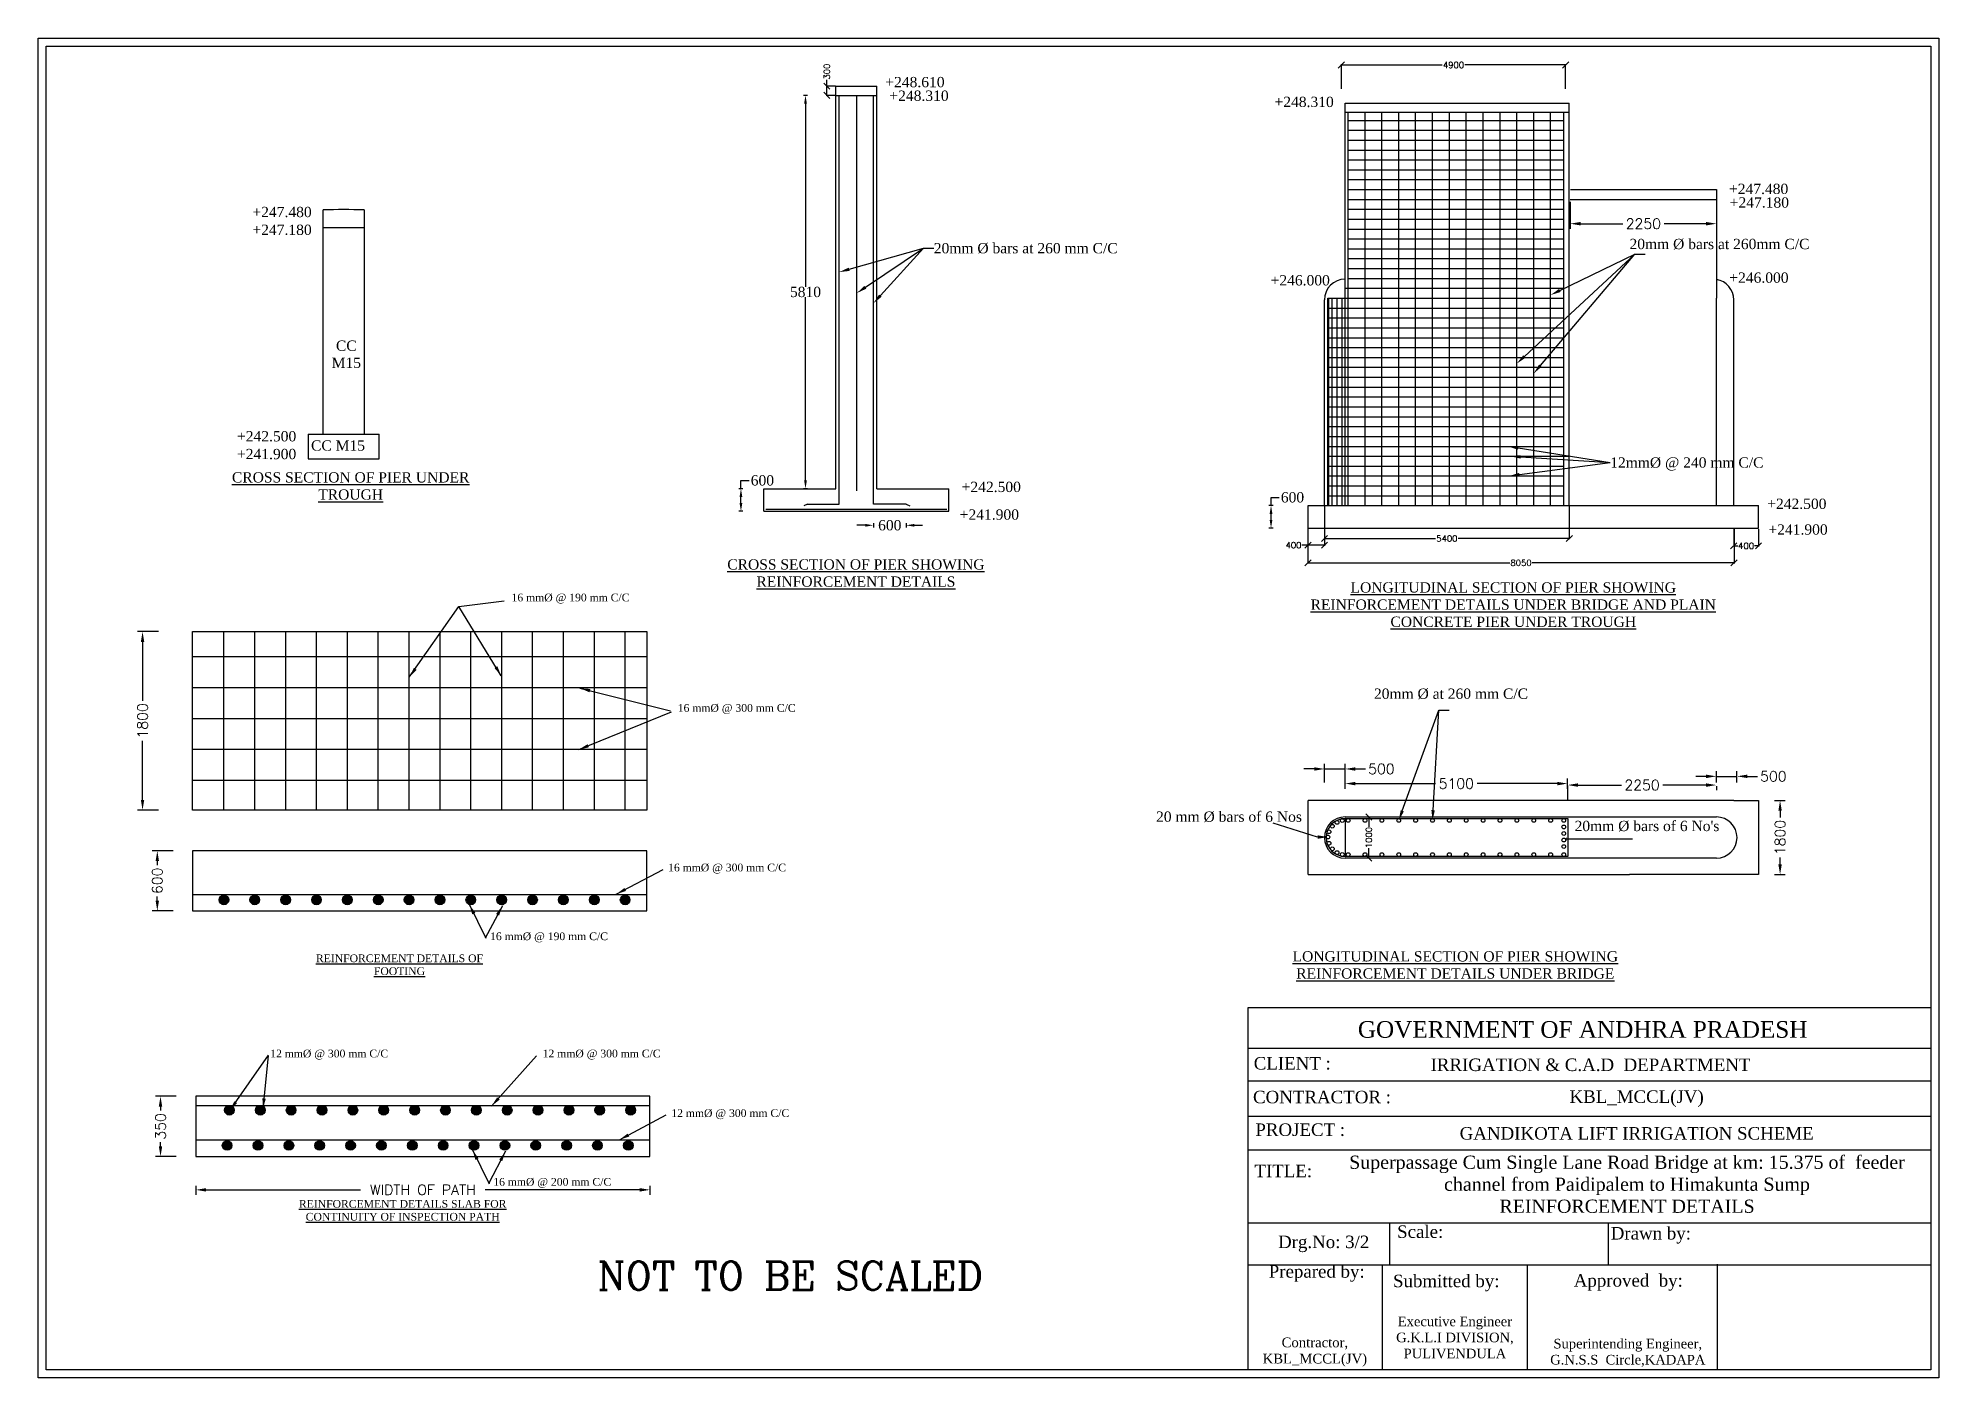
# Model space of a CAD drawing. Header units: inches. Extents: x 53776 to 54237, y 81042 to 81368.
import ezdxf

# ---------------------------------------------------------------- set-up
doc = ezdxf.new("R2010")
doc.units = ezdxf.units.IN
doc.header["$MEASUREMENT"] = 0
doc.styles.add('RC', font='romanc.shx')
doc.styles.add('SKY', font='times.ttf', dxfattribs={"height": 500})
doc.styles.get("Standard").update_dxf_attribs({"font": 'romans.shx'})
doc.dimstyles.new('ISO-25', dxfattribs={"dimtxt": 2.5, "dimasz": 2.5, "dimexe": 1.25, "dimexo": 0.625, "dimtad": 1, "dimtxsty": 'Standard', "dimcen": 2.5, "dimadec": 0, "dimazin": 0, "dimtfac": 1, "dimtmove": 0, "dimatfit": 3, "dimfxl": 1, "dimarcsym": 0})
doc.dimstyles.get("Standard").update_dxf_attribs({"dimtxt": 1.5, "dimasz": 1.5, "dimexe": 0.18, "dimexo": 0.0625, "dimgap": 0.09, "dimtad": 0, "dimdec": 0, "dimlfac": 100, "dimzin": 0, "dimdsep": 46, "dimtxsty": 'Standard', "dimblk": 'OBLIQUE', "dimcen": 0.09, "dimadec": 0, "dimazin": 0, "dimtfac": 1, "dimtdec": 0, "dimtofl": 0, "dimtmove": 0, "dimatfit": 3, "dimfxl": 1, "dimtolj": 1, "dimtzin": 0, "dimarcsym": 0})

# ---------------------------------------------------------------- blocks, each defined once
blk = doc.blocks.new('_Oblique')
at = {"color": 0, "linetype": 'ByBlock', "lineweight": -2}
blk.add_line((-0.5, -0.5), (0.5, 0.5), dxfattribs=at)
blk = doc.blocks.new('*D329')
at = {"color": 0, "lineweight": -2, "transparency": 16777216}
for p, q in [((54092.25, 81355.58), (54092.25, 81361.59)), ((54092.25, 81361.41), (54116.77, 81361.41)), ((54146.75, 81361.41), (54122.23, 81361.41)), ((54146.75, 81355.58), (54146.75, 81361.59))]:
    blk.add_line(p, q, dxfattribs=at)
at = {"color": 0, "lineweight": -2, "transparency": 16777216, "xscale": 1.5, "yscale": 1.5, "zscale": 1.5, "rotation": 180}
blk.add_blockref('_Oblique', (54092.25, 81361.41), dxfattribs=at)
at = {"color": 0, "lineweight": -2, "transparency": 16777216, "xscale": 1.5, "yscale": 1.5, "zscale": 1.5}
blk.add_blockref('_Oblique', (54146.75, 81361.41), dxfattribs=at)
at = {"color": 0, "transparency": 16777216, "insert": (54119.5, 81361.41), "char_height": 1.5, "attachment_point": 5}
blk.add_mtext('\\A1;4900', dxfattribs=at)
blk = doc.blocks.new('*D330')
at = {"color": 0, "lineweight": -2, "transparency": 16777216}
for p, q in [((54088.14, 81254.29), (54088.14, 81246.18)), ((54147.64, 81254.29), (54147.64, 81246.18)), ((54088.14, 81246.36), (54115.16, 81246.36)), ((54147.64, 81246.36), (54120.63, 81246.36))]:
    blk.add_line(p, q, dxfattribs=at)
at = {"color": 0, "lineweight": -2, "transparency": 16777216, "xscale": 1.5, "yscale": 1.5, "zscale": 1.5, "rotation": 180}
blk.add_blockref('_Oblique', (54088.14, 81246.36), dxfattribs=at)
at = {"color": 0, "lineweight": -2, "transparency": 16777216, "xscale": 1.5, "yscale": 1.5, "zscale": 1.5}
blk.add_blockref('_Oblique', (54147.64, 81246.36), dxfattribs=at)
at = {"color": 0, "transparency": 16777216, "insert": (54117.89, 81246.36), "char_height": 1.5, "attachment_point": 5}
blk.add_mtext('\\A1;5400', dxfattribs=at)
blk = doc.blocks.new('*D331')
at = {"color": 0, "lineweight": -2, "transparency": 16777216}
for p, q in [((54084.14, 81248.79), (54084.14, 81240.27)), ((54187.67, 81248.79), (54187.67, 81240.27)), ((54084.14, 81240.45), (54133.17, 81240.45)), ((54187.67, 81240.45), (54138.64, 81240.45))]:
    blk.add_line(p, q, dxfattribs=at)
at = {"color": 0, "lineweight": -2, "transparency": 16777216, "xscale": 1.5, "yscale": 1.5, "zscale": 1.5, "rotation": 180}
blk.add_blockref('_Oblique', (54084.14, 81240.45), dxfattribs=at)
at = {"color": 0, "lineweight": -2, "transparency": 16777216, "xscale": 1.5, "yscale": 1.5, "zscale": 1.5}
blk.add_blockref('_Oblique', (54187.67, 81240.45), dxfattribs=at)
at = {"color": 0, "transparency": 16777216, "insert": (54135.91, 81240.45), "char_height": 1.5, "attachment_point": 5}
blk.add_mtext('\\A1;8050', dxfattribs=at)
blk = doc.blocks.new('*D332')
at = {"color": 0, "lineweight": -2, "transparency": 16777216}
for p, q in [((54084.14, 81254.29), (54084.14, 81244.57)), ((54088.14, 81254.29), (54088.14, 81244.57)), ((54084.14, 81244.75), (54082.64, 81244.75)), ((54088.14, 81244.75), (54084.14, 81244.75))]:
    blk.add_line(p, q, dxfattribs=at)
at = {"color": 0, "lineweight": -2, "transparency": 16777216, "xscale": 1.5, "yscale": 1.5, "zscale": 1.5, "rotation": 180}
blk.add_blockref('_Oblique', (54084.14, 81244.75), dxfattribs=at)
at = {"color": 0, "lineweight": -2, "transparency": 16777216, "xscale": 1.5, "yscale": 1.5, "zscale": 1.5}
blk.add_blockref('_Oblique', (54088.14, 81244.75), dxfattribs=at)
at = {"color": 0, "transparency": 16777216, "insert": (54080.62, 81244.75), "char_height": 1.5, "attachment_point": 5}
blk.add_mtext('\\A1;400', dxfattribs=at)
blk = doc.blocks.new('*D327')
at = {"color": 0, "lineweight": -2, "transparency": 16777216}
for p, q in [((54187.6, 81248.86), (54187.6, 81244.39)), ((54193.62, 81248.65), (54193.62, 81244.39)), ((54187.6, 81244.57), (54188.59, 81244.57)), ((54193.62, 81244.57), (54192.63, 81244.57))]:
    blk.add_line(p, q, dxfattribs=at)
at = {"color": 0, "lineweight": -2, "transparency": 16777216, "xscale": 1.5, "yscale": 1.5, "zscale": 1.5, "rotation": 180}
blk.add_blockref('_Oblique', (54187.6, 81244.57), dxfattribs=at)
at = {"color": 0, "lineweight": -2, "transparency": 16777216, "xscale": 1.5, "yscale": 1.5, "zscale": 1.5}
blk.add_blockref('_Oblique', (54193.62, 81244.57), dxfattribs=at)
at = {"color": 0, "transparency": 16777216, "insert": (54190.61, 81244.57), "char_height": 1.5, "attachment_point": 5}
blk.add_mtext('\\A1;400', dxfattribs=at)
blk = doc.blocks.new('*D333')
at = {"color": 0, "lineweight": -2, "transparency": 16777216}
for p, q in [((53967.21, 81356.28), (53967.21, 81357.78)), ((53969.33, 81356.28), (53967.03, 81356.28)), ((53969.33, 81354.03), (53967.03, 81354.03)), ((53967.21, 81354.03), (53967.21, 81356.28))]:
    blk.add_line(p, q, dxfattribs=at)
at = {"color": 0, "lineweight": -2, "transparency": 16777216, "xscale": 1.5, "yscale": 1.5, "zscale": 1.5}
for p, rotation in [((53967.21, 81356.28), 90), ((53967.21, 81354.03), 270)]:
    blk.add_blockref('_Oblique', p, dxfattribs=dict(at, rotation=rotation))
at = {"color": 0, "transparency": 16777216, "insert": (53967.21, 81359.8), "char_height": 1.5, "attachment_point": 5, "rotation": 90}
blk.add_mtext('\\A1;300', dxfattribs=at)
blk = doc.blocks.new('*D328')
at = {"color": 0, "lineweight": -2, "transparency": 16777216}
for p, q in [((54098.87, 81178.71), (54098.75, 81178.71)), ((54098.93, 81178.71), (54098.93, 81176.34)), ((54098.87, 81168.71), (54098.75, 81168.71)), ((54098.93, 81168.71), (54098.93, 81171.09))]:
    blk.add_line(p, q, dxfattribs=at)
at = {"color": 0, "lineweight": -2, "transparency": 16777216, "xscale": 1.5, "yscale": 1.5, "zscale": 1.5}
for p, rotation in [((54098.93, 81178.71), 90), ((54098.93, 81168.71), 270)]:
    blk.add_blockref('_Oblique', p, dxfattribs=dict(at, rotation=rotation))
at = {"color": 0, "transparency": 16777216, "insert": (54098.93, 81173.71), "char_height": 1.5, "attachment_point": 5, "rotation": 90}
blk.add_mtext('\\A1;1000', dxfattribs=at)
blk = doc.blocks.new('*D334')
at = {"color": 0, "lineweight": -2, "transparency": 16777216}
for p, q in [((54093.14, 81185.58), (54093.14, 81188.07)), ((54095.64, 81186.82), (54115.16, 81186.82)), ((54144.74, 81186.82), (54125.22, 81186.82)), ((54147.24, 81185.58), (54147.24, 81188.07))]:
    blk.add_line(p, q, dxfattribs=at)
at = {"color": 0, "transparency": 16777216}
for points in [[(54095.64, 81187.23), (54095.64, 81186.4), (54093.14, 81186.82)], [(54144.74, 81187.23), (54144.74, 81186.4), (54147.24, 81186.82)]]:
    blk.add_solid(points, dxfattribs=at)
at = {"color": 0, "transparency": 16777216, "insert": (54120.19, 81186.82), "char_height": 2.5, "attachment_point": 5}
blk.add_mtext('5100', dxfattribs=at)
blk = doc.blocks.new('*D335')
at = {"color": 0, "lineweight": -2, "transparency": 16777216}
for p, q in [((54088.15, 81187.1), (54088.15, 81191.62)), ((54093.14, 81187.44), (54093.14, 81191.62)), ((54085.65, 81190.37), (54083.15, 81190.37)), ((54088.15, 81190.37), (54093.14, 81190.37)), ((54095.64, 81190.37), (54098.14, 81190.37))]:
    blk.add_line(p, q, dxfattribs=at)
at = {"color": 0, "transparency": 16777216}
for points in [[(54085.65, 81190.78), (54085.65, 81189.95), (54088.15, 81190.37)], [(54095.64, 81190.78), (54095.64, 81189.95), (54093.14, 81190.37)]]:
    blk.add_solid(points, dxfattribs=at)
at = {"color": 0, "transparency": 16777216, "insert": (54101.98, 81190.37), "char_height": 2.5, "attachment_point": 5}
blk.add_mtext('500', dxfattribs=at)
blk = doc.blocks.new('*D336')
at = {"color": 0, "lineweight": -2, "transparency": 16777216}
for p, q in [((54147.24, 81186.19), (54147.24, 81185.21)), ((54149.74, 81186.46), (54160.29, 81186.46)), ((54180.89, 81186.46), (54170.35, 81186.46)), ((54183.39, 81186.19), (54183.39, 81185.21))]:
    blk.add_line(p, q, dxfattribs=at)
at = {"color": 0, "transparency": 16777216}
for points in [[(54149.74, 81186.88), (54149.74, 81186.04), (54147.24, 81186.46)], [(54180.89, 81186.88), (54180.89, 81186.04), (54183.39, 81186.46)]]:
    blk.add_solid(points, dxfattribs=at)
at = {"color": 0, "transparency": 16777216, "insert": (54165.32, 81186.46), "char_height": 2.5, "attachment_point": 5}
blk.add_mtext('2250', dxfattribs=at)
blk = doc.blocks.new('*D337')
at = {"color": 0, "lineweight": -2, "transparency": 16777216}
for p, q in [((54180.89, 81188.58), (54178.39, 81188.58)), ((54183.39, 81187.09), (54183.39, 81189.83)), ((54183.39, 81188.58), (54188.39, 81188.58)), ((54188.39, 81187.09), (54188.39, 81189.83)), ((54190.89, 81188.58), (54193.39, 81188.58))]:
    blk.add_line(p, q, dxfattribs=at)
at = {"color": 0, "transparency": 16777216}
for points in [[(54180.89, 81188.99), (54180.89, 81188.16), (54183.39, 81188.58)], [(54190.89, 81188.99), (54190.89, 81188.16), (54188.39, 81188.58)]]:
    blk.add_solid(points, dxfattribs=at)
at = {"color": 0, "transparency": 16777216, "insert": (54197.23, 81188.58), "char_height": 2.5, "attachment_point": 5}
blk.add_mtext('500', dxfattribs=at)
blk = doc.blocks.new('*D338')
at = {"color": 0, "lineweight": -2, "transparency": 16777216}
for p, q in [((54197.54, 81182.71), (54200.11, 81182.71)), ((54198.86, 81180.21), (54198.86, 81178.56)), ((54198.86, 81167.21), (54198.86, 81168.86)), ((54197.54, 81164.71), (54200.11, 81164.71))]:
    blk.add_line(p, q, dxfattribs=at)
at = {"color": 0, "transparency": 16777216}
for points in [[(54198.44, 81180.21), (54199.28, 81180.21), (54198.86, 81182.71)], [(54198.44, 81167.21), (54199.28, 81167.21), (54198.86, 81164.71)]]:
    blk.add_solid(points, dxfattribs=at)
at = {"color": 0, "transparency": 16777216, "insert": (54198.86, 81173.71), "char_height": 2.5, "attachment_point": 5, "rotation": 90}
blk.add_mtext('1800', dxfattribs=at)
blk = doc.blocks.new('*D339')
at = {"color": 0, "lineweight": -2, "transparency": 16777216}
for p, q in [((54147.88, 81328.13), (54147.88, 81321.6)), ((54183.39, 81328.13), (54183.39, 81321.6)), ((54150.38, 81322.85), (54160.61, 81322.85)), ((54180.89, 81322.85), (54170.67, 81322.85))]:
    blk.add_line(p, q, dxfattribs=at)
at = {"color": 0, "transparency": 16777216}
for points in [[(54150.38, 81323.27), (54150.38, 81322.43), (54147.88, 81322.85)], [(54180.89, 81323.27), (54180.89, 81322.43), (54183.39, 81322.85)]]:
    blk.add_solid(points, dxfattribs=at)
at = {"color": 0, "transparency": 16777216, "insert": (54165.64, 81322.85), "char_height": 2.5, "attachment_point": 5}
blk.add_mtext('2250', dxfattribs=at)
blk = doc.blocks.new('*D340')
at = {"color": 0, "lineweight": -2, "transparency": 16777216}
for p, q in [((53804.83, 81223.75), (53799.68, 81223.75)), ((53800.93, 81221.25), (53800.93, 81206.91)), ((53800.93, 81182.87), (53800.93, 81197.21)), ((53804.83, 81180.37), (53799.68, 81180.37))]:
    blk.add_line(p, q, dxfattribs=at)
at = {"color": 0, "transparency": 16777216}
for points in [[(53800.52, 81221.25), (53801.35, 81221.25), (53800.93, 81223.75)], [(53800.52, 81182.87), (53801.35, 81182.87), (53800.93, 81180.37)]]:
    blk.add_solid(points, dxfattribs=at)
at = {"color": 0, "transparency": 16777216, "insert": (53800.93, 81202.06), "char_height": 2.5, "attachment_point": 5, "rotation": 90}
blk.add_mtext('1800', dxfattribs=at)
blk = doc.blocks.new('*D341')
at = {"color": 0, "lineweight": -2, "transparency": 16777216}
for p, q in [((53808.36, 81170.51), (53803.27, 81170.51)), ((53804.52, 81168.01), (53804.52, 81166.97)), ((53804.52, 81158.37), (53804.52, 81159.41)), ((53808.36, 81155.87), (53803.27, 81155.87))]:
    blk.add_line(p, q, dxfattribs=at)
at = {"color": 0, "transparency": 16777216}
for points in [[(53804.1, 81168.01), (53804.93, 81168.01), (53804.52, 81170.51)], [(53804.1, 81158.37), (53804.93, 81158.37), (53804.52, 81155.87)]]:
    blk.add_solid(points, dxfattribs=at)
at = {"color": 0, "transparency": 16777216, "insert": (53804.52, 81163.19), "char_height": 2.5, "attachment_point": 5, "rotation": 90}
blk.add_mtext('600', dxfattribs=at)
blk = doc.blocks.new('*D342')
at = {"color": 0, "lineweight": -2, "transparency": 16777216}
for p, q in [((53809.14, 81110.84), (53804.05, 81110.84)), ((53805.3, 81108.34), (53805.3, 81107.36)), ((53805.3, 81098.71), (53805.3, 81099.68)), ((53809.14, 81096.21), (53804.05, 81096.21))]:
    blk.add_line(p, q, dxfattribs=at)
at = {"color": 0, "transparency": 16777216}
for points in [[(53804.88, 81108.34), (53805.71, 81108.34), (53805.3, 81110.84)], [(53804.88, 81098.71), (53805.71, 81098.71), (53805.3, 81096.21)]]:
    blk.add_solid(points, dxfattribs=at)
at = {"color": 0, "transparency": 16777216, "insert": (53805.3, 81103.52), "char_height": 2.5, "attachment_point": 5, "rotation": 90}
blk.add_mtext('350', dxfattribs=at)
blk = doc.blocks.new('*D358')
at = {"color": 0, "lineweight": -2, "transparency": 16777216}
for p, q in [((53813.88, 81089.06), (53813.88, 81086.86)), ((53816.38, 81088.11), (53853.91, 81088.11)), ((53921.74, 81088.11), (53884.21, 81088.11)), ((53924.24, 81089.06), (53924.24, 81086.86))]:
    blk.add_line(p, q, dxfattribs=at)
at = {"color": 0, "transparency": 16777216}
for points in [[(53816.38, 81088.53), (53816.38, 81087.69), (53813.88, 81088.11)], [(53921.74, 81088.53), (53921.74, 81087.69), (53924.24, 81088.11)]]:
    blk.add_solid(points, dxfattribs=at)
at = {"color": 0, "transparency": 16777216, "insert": (53869.06, 81088.11), "char_height": 2.5, "attachment_point": 5}
blk.add_mtext('WIDTH OF PATH', dxfattribs=at)

msp = doc.modelspace()

# ---------------------------------------------------------------- hatches: boundary and pattern name
h = msp.add_hatch(color=256)
edge = h.paths.add_edge_path()
edge.add_arc((53820.703, 81158.555), 1.174, 0, 360)
h = msp.add_hatch(color=256)
edge = h.paths.add_edge_path()
edge.add_arc((53828.203, 81158.555), 1.174, 0, 360)
h = msp.add_hatch(color=256)
edge = h.paths.add_edge_path()
edge.add_arc((53835.703, 81158.555), 1.174, 0, 360)
h = msp.add_hatch(color=256)
edge = h.paths.add_edge_path()
edge.add_arc((53843.203, 81158.555), 1.174, 0, 360)
h = msp.add_hatch(color=256)
edge = h.paths.add_edge_path()
edge.add_arc((53850.703, 81158.555), 1.174, 0, 360)
h = msp.add_hatch(color=256)
edge = h.paths.add_edge_path()
edge.add_arc((53858.203, 81158.555), 1.174, 0, 360)
h = msp.add_hatch(color=256)
edge = h.paths.add_edge_path()
edge.add_arc((53865.703, 81158.555), 1.174, 0, 360)
h = msp.add_hatch(color=256)
edge = h.paths.add_edge_path()
edge.add_arc((53873.203, 81158.555), 1.174, 0, 360)
h = msp.add_hatch(color=256)
edge = h.paths.add_edge_path()
edge.add_arc((53880.703, 81158.555), 1.174, 0, 360)
h = msp.add_hatch(color=256)
edge = h.paths.add_edge_path()
edge.add_arc((53888.203, 81158.555), 1.174, 0, 360)
h = msp.add_hatch(color=256)
edge = h.paths.add_edge_path()
edge.add_arc((53895.703, 81158.555), 1.174, 0, 360)
h = msp.add_hatch(color=256)
edge = h.paths.add_edge_path()
edge.add_arc((53903.203, 81158.555), 1.174, 0, 360)
h = msp.add_hatch(color=256)
edge = h.paths.add_edge_path()
edge.add_arc((53910.703, 81158.555), 1.174, 0, 360)
h = msp.add_hatch(color=256)
edge = h.paths.add_edge_path()
edge.add_arc((53918.203, 81158.555), 1.174, 0, 360)
h = msp.add_hatch(color=256)
edge = h.paths.add_edge_path()
edge.add_arc((53822.042, 81107.452), 1.174, 0, 360)
h = msp.add_hatch(color=256)
edge = h.paths.add_edge_path()
edge.add_arc((53829.542, 81107.452), 1.174, 0, 360)
h = msp.add_hatch(color=256)
edge = h.paths.add_edge_path()
edge.add_arc((53837.042, 81107.452), 1.174, 0, 360)
h = msp.add_hatch(color=256)
edge = h.paths.add_edge_path()
edge.add_arc((53844.542, 81107.452), 1.174, 0, 360)
h = msp.add_hatch(color=256)
edge = h.paths.add_edge_path()
edge.add_arc((53852.042, 81107.452), 1.174, 0, 360)
h = msp.add_hatch(color=256)
edge = h.paths.add_edge_path()
edge.add_arc((53859.542, 81107.452), 1.174, 0, 360)
h = msp.add_hatch(color=256)
edge = h.paths.add_edge_path()
edge.add_arc((53867.042, 81107.452), 1.174, 0, 360)
h = msp.add_hatch(color=256)
edge = h.paths.add_edge_path()
edge.add_arc((53874.542, 81107.452), 1.174, 0, 360)
h = msp.add_hatch(color=256)
edge = h.paths.add_edge_path()
edge.add_arc((53882.042, 81107.452), 1.174, 0, 360)
h = msp.add_hatch(color=256)
edge = h.paths.add_edge_path()
edge.add_arc((53889.542, 81107.452), 1.174, 0, 360)
h = msp.add_hatch(color=256)
edge = h.paths.add_edge_path()
edge.add_arc((53897.042, 81107.452), 1.174, 0, 360)
h = msp.add_hatch(color=256)
edge = h.paths.add_edge_path()
edge.add_arc((53904.542, 81107.452), 1.174, 0, 360)
h = msp.add_hatch(color=256)
edge = h.paths.add_edge_path()
edge.add_arc((53912.042, 81107.452), 1.174, 0, 360)
h = msp.add_hatch(color=256)
edge = h.paths.add_edge_path()
edge.add_arc((53919.542, 81107.452), 1.174, 0, 360)
h = msp.add_hatch(color=256)
edge = h.paths.add_edge_path()
edge.add_arc((53821.483, 81098.888), 1.174, 0, 360)
h = msp.add_hatch(color=256)
edge = h.paths.add_edge_path()
edge.add_arc((53828.983, 81098.888), 1.174, 0, 360)
h = msp.add_hatch(color=256)
edge = h.paths.add_edge_path()
edge.add_arc((53836.483, 81098.888), 1.174, 0, 360)
h = msp.add_hatch(color=256)
edge = h.paths.add_edge_path()
edge.add_arc((53843.983, 81098.888), 1.174, 0, 360)
h = msp.add_hatch(color=256)
edge = h.paths.add_edge_path()
edge.add_arc((53851.483, 81098.888), 1.174, 0, 360)
h = msp.add_hatch(color=256)
edge = h.paths.add_edge_path()
edge.add_arc((53858.983, 81098.888), 1.174, 0, 360)
h = msp.add_hatch(color=256)
edge = h.paths.add_edge_path()
edge.add_arc((53866.483, 81098.888), 1.174, 0, 360)
h = msp.add_hatch(color=256)
edge = h.paths.add_edge_path()
edge.add_arc((53873.983, 81098.888), 1.174, 0, 360)
h = msp.add_hatch(color=256)
edge = h.paths.add_edge_path()
edge.add_arc((53881.483, 81098.888), 1.174, 0, 360)
h = msp.add_hatch(color=256)
edge = h.paths.add_edge_path()
edge.add_arc((53888.983, 81098.888), 1.174, 0, 360)
h = msp.add_hatch(color=256)
edge = h.paths.add_edge_path()
edge.add_arc((53896.483, 81098.888), 1.174, 0, 360)
h = msp.add_hatch(color=256)
edge = h.paths.add_edge_path()
edge.add_arc((53903.983, 81098.888), 1.174, 0, 360)
h = msp.add_hatch(color=256)
edge = h.paths.add_edge_path()
edge.add_arc((53911.483, 81098.888), 1.174, 0, 360)
h = msp.add_hatch(color=256)
edge = h.paths.add_edge_path()
edge.add_arc((53918.983, 81098.888), 1.174, 0, 360)

# ---------------------------------------------------------------- linework, layer by layer
for p, q in [((53962.528, 81354.031), (53961.528, 81354.031)), ((53969.389, 81258.471), (53969.389, 81356.281)), ((53969.389, 81356.281), (53979.389, 81356.281)), ((53969.389, 81354.031), (53979.389, 81354.031)), ((53970.235, 81254.727), (53970.235, 81354.031)), ((53974.506, 81257.971), (53974.506, 81354.031)), ((53978.543, 81254.727), (53978.543, 81354.031)), ((53979.389, 81258.471), (53979.389, 81356.281)), ((53962.028, 81352.031), (53962.028, 81307.502)), ((54093.143, 81352.166), (54147.643, 81352.166)), ((54093.143, 81254.356), (54093.143, 81352.166)), ((54093.143, 81349.916), (54147.643, 81349.916)), ((54093.9, 81254.356), (54093.9, 81349.916)), ((54098, 81254.356), (54098, 81349.916)), ((54102.1, 81254.356), (54102.1, 81349.916)), ((54106.2, 81254.356), (54106.2, 81349.916)), ((54110.3, 81254.356), (54110.3, 81349.916)), ((54114.4, 81254.356), (54114.4, 81349.916)), ((54118.5, 81254.356), (54118.5, 81349.916)), ((54122.6, 81254.356), (54122.6, 81349.916)), ((54126.7, 81254.356), (54126.7, 81349.916)), ((54130.8, 81254.356), (54130.8, 81349.916)), ((54134.9, 81254.356), (54134.9, 81349.916)), ((54139, 81254.356), (54139, 81349.916)), ((54143.1, 81254.356), (54143.1, 81349.916)), ((54146.291, 81254.356), (54146.291, 81349.916)), ((54147.643, 81254.356), (54147.643, 81352.166)), ((54093.9, 81347.956), (54146.291, 81347.956)), ((54093.9, 81345.556), (54146.291, 81345.556)), ((54093.9, 81343.156), (54146.291, 81343.156)), ((54093.9, 81340.756), (54146.291, 81340.756)), ((54093.9, 81338.356), (54146.291, 81338.356)), ((54093.9, 81335.956), (54146.291, 81335.956)), ((54093.9, 81333.556), (54146.291, 81333.556)), ((54093.9, 81331.156), (54146.291, 81331.156)), ((54147.918, 81331.156), (54183.393, 81331.156)), ((54183.393, 81331.156), (54183.393, 81328.756)), ((53844.794, 81271.746), (53844.794, 81326.246)), ((53854.794, 81326.246), (53854.794, 81271.746)), ((54093.9, 81328.756), (54146.291, 81328.756)), ((54093.9, 81326.356), (54146.291, 81326.356)), ((54147.878, 81328.756), (54183.393, 81328.756)), ((54183.393, 81328.756), (54183.393, 81304.756)), ((53844.794, 81321.906), (53854.794, 81321.906)), ((54093.9, 81323.956), (54146.291, 81323.956)), ((54093.9, 81321.556), (54146.291, 81321.556)), ((53972.64, 81311.777), (53990.706, 81316.898)), ((53976.581, 81307.397), (53990.706, 81316.898)), ((53980.226, 81305.375), (53990.706, 81316.898)), ((53990.706, 81316.898), (53993.206, 81316.898)), ((53990.706, 81316.898), (53993.206, 81316.898)), ((53990.706, 81316.898), (53993.206, 81316.898)), ((54093.9, 81319.156), (54146.291, 81319.156)), ((54093.9, 81316.756), (54146.291, 81316.756)), ((54093.9, 81314.356), (54146.291, 81314.356)), ((54093.9, 81311.956), (54146.291, 81311.956)), ((54136.732, 81290.593), (54163.544, 81315.428)), ((54140.617, 81288.382), (54163.544, 81315.428)), ((54145.34, 81306.631), (54163.544, 81315.428)), ((54163.544, 81315.428), (54166.044, 81315.428)), ((54093.143, 81307.156), (54146.291, 81307.156)), ((54093.9, 81309.556), (54146.291, 81309.556)), ((53962.028, 81260.471), (53962.028, 81305.001)), ((54088.143, 81254.356), (54088.143, 81304.356)), ((54088.981, 81304.756), (54146.291, 81304.756)), ((54088.981, 81299.956), (54088.981, 81304.756)), ((54088.981, 81302.356), (54146.291, 81302.356)), ((54089.241, 81254.356), (54089.241, 81304.756)), ((54090.054, 81254.356), (54090.054, 81304.756)), ((54091.197, 81254.356), (54091.197, 81304.756)), ((54092.473, 81254.356), (54092.473, 81304.756)), ((54183.393, 81254.356), (54183.393, 81304.756)), ((54187.6, 81254.356), (54187.6, 81304.356)), ((54088.981, 81299.956), (54146.291, 81299.956)), ((54088.981, 81254.356), (54088.981, 81299.956)), ((54088.981, 81297.556), (54146.291, 81297.556)), ((54088.981, 81295.156), (54146.291, 81295.156)), ((54088.981, 81292.756), (54146.291, 81292.756)), ((54088.981, 81290.356), (54146.291, 81290.356)), ((54088.981, 81287.956), (54146.291, 81287.956)), ((54088.981, 81285.556), (54146.291, 81285.556)), ((54088.981, 81283.156), (54146.291, 81283.156)), ((54088.981, 81280.756), (54146.291, 81280.756)), ((54088.981, 81278.356), (54146.291, 81278.356)), ((54088.981, 81275.956), (54146.291, 81275.956)), ((53841.194, 81271.746), (53858.394, 81271.746)), ((53841.194, 81271.746), (53841.194, 81265.746)), ((53858.394, 81265.746), (53858.394, 81271.746)), ((54088.981, 81273.556), (54146.291, 81273.556)), ((54088.981, 81271.156), (54146.291, 81271.156)), ((53841.194, 81265.746), (53858.394, 81265.746)), ((54088.981, 81268.756), (54146.291, 81268.756)), ((54088.981, 81266.356), (54147.643, 81266.356)), ((54135.189, 81268.366), (54157.575, 81264.826)), ((54135.811, 81266.199), (54157.575, 81264.826)), ((53946.343, 81258.471), (53946.343, 81260.471)), ((53946.343, 81260.471), (53948.343, 81260.471)), ((54088.981, 81263.956), (54146.291, 81263.956)), ((54088.981, 81261.556), (54146.291, 81261.556)), ((54135.502, 81261.886), (54157.575, 81264.826)), ((53946.843, 81258.471), (53945.843, 81258.471)), ((53946.343, 81254.971), (53946.343, 81256.471)), ((53951.889, 81258.471), (53969.389, 81258.471)), ((53951.889, 81252.971), (53951.889, 81258.471)), ((53962.528, 81258.471), (53961.528, 81258.471)), ((53979.389, 81258.471), (53996.889, 81258.471)), ((53996.889, 81252.971), (53996.889, 81258.471)), ((54075.16, 81254.356), (54075.16, 81256.356)), ((54075.16, 81256.356), (54077.16, 81256.356)), ((54088.981, 81259.156), (54146.291, 81259.156)), ((54088.981, 81256.756), (54146.291, 81256.756)), ((53946.843, 81252.971), (53945.843, 81252.971)), ((53951.889, 81252.971), (53996.889, 81252.971)), ((53952.389, 81253.471), (53996.389, 81253.471)), ((53962.527, 81254.727), (53961.596, 81254.287)), ((53962.527, 81254.727), (53970.235, 81254.727)), ((53986.485, 81254.727), (53978.543, 81254.727)), ((53986.485, 81254.727), (53987.417, 81254.287)), ((54075.66, 81254.356), (54074.66, 81254.356)), ((54075.16, 81250.856), (54075.16, 81252.356)), ((54084.143, 81248.856), (54084.143, 81254.356)), ((54084.143, 81254.356), (54193.619, 81254.356)), ((54193.619, 81248.856), (54193.619, 81254.356)), ((53976.543, 81249.576), (53974.543, 81249.576)), ((53978.543, 81250.076), (53978.543, 81249.076)), ((53986.485, 81250.076), (53986.485, 81249.076)), ((53988.485, 81249.576), (53990.485, 81249.576)), ((54075.66, 81248.856), (54074.66, 81248.856)), ((54084.143, 81248.856), (54193.619, 81248.856)), ((53813.1, 81223.751), (53923.463, 81223.751)), ((53813.1, 81180.365), (53813.1, 81223.751)), ((53820.638, 81223.61), (53820.638, 81180.376)), ((53828.138, 81223.61), (53828.138, 81180.376)), ((53835.638, 81223.61), (53835.638, 81180.376)), ((53843.138, 81223.61), (53843.138, 81180.376)), ((53850.638, 81223.61), (53850.638, 81180.376)), ((53858.138, 81223.61), (53858.138, 81180.376)), ((53865.638, 81223.61), (53865.638, 81180.376)), ((53873.138, 81223.61), (53873.138, 81180.376)), ((53880.638, 81223.61), (53880.638, 81180.376)), ((53888.138, 81223.61), (53888.138, 81180.376)), ((53895.638, 81223.61), (53895.638, 81180.376)), ((53903.138, 81223.61), (53903.138, 81180.376)), ((53910.638, 81223.61), (53910.638, 81180.376)), ((53918.138, 81223.61), (53918.138, 81180.376)), ((53923.463, 81223.751), (53923.463, 81180.365)), ((53813.208, 81217.672), (53923.366, 81217.672)), ((53813.208, 81210.172), (53923.366, 81210.172)), ((53813.208, 81202.672), (53923.366, 81202.672)), ((54107.057, 81180.215), (54115.975, 81204.667)), ((54114.547, 81180.362), (54115.975, 81204.667)), ((54115.975, 81204.667), (54118.475, 81204.667)), ((54115.975, 81204.667), (54118.475, 81204.667)), ((53813.208, 81195.172), (53923.366, 81195.172)), ((53813.208, 81187.672), (53923.366, 81187.672)), ((54084.143, 81164.712), (54084.143, 81182.712)), ((54187.6, 81182.712), (54084.143, 81182.712)), ((54147.243, 81182.712), (54147.243, 81185.211)), ((54187.6, 81182.712), (54193.619, 81182.712)), ((54193.619, 81182.712), (54193.619, 81164.712)), ((53923.463, 81180.365), (53813.1, 81180.365)), ((54093.143, 81178.712), (54183.393, 81178.712)), ((54093.143, 81178.312), (54147.243, 81178.312)), ((54093.143, 81178.312), (54093.143, 81169.112)), ((54147.243, 81178.312), (54147.243, 81169.112)), ((54086.481, 81173.829), (54075.7, 81177.201)), ((54146.964, 81173.378), (54162.98, 81173.378)), ((53813.1, 81170.511), (53813.1, 81155.873)), ((53923.463, 81170.511), (53813.1, 81170.511)), ((53923.463, 81155.873), (53923.463, 81170.511)), ((54147.243, 81169.112), (54093.143, 81169.112)), ((54183.393, 81168.712), (54093.143, 81168.712)), ((54084.143, 81164.712), (54162.242, 81164.712)), ((54147.243, 81164.712), (54148.742, 81164.712)), ((54187.6, 81164.712), (54162.242, 81164.712)), ((54193.619, 81164.712), (54187.6, 81164.712)), ((53813.1, 81159.895), (53923.478, 81159.895)), ((53813.1, 81155.873), (53923.463, 81155.873)), ((53813.88, 81110.843), (53813.88, 81096.205)), ((53924.243, 81110.843), (53813.88, 81110.843)), ((53813.917, 81108.575), (53924.295, 81108.575)), ((53924.243, 81096.205), (53924.243, 81110.843)), ((53813.88, 81100.227), (53924.258, 81100.227)), ((53813.88, 81096.205), (53924.243, 81096.205))]:
    msp.add_line(p, q)
at = {"color": 0}
for p, q in [((54069.584, 81132.402), (54235.474, 81132.402)), ((54069.584, 81122.56), (54235.474, 81122.56)), ((54069.584, 81114.618), (54235.474, 81114.618)), ((54069.584, 81105.988), (54235.474, 81105.988)), ((54069.584, 81097.804), (54235.474, 81097.804)), ((54235.474, 81080.015), (54069.559, 81080.015)), ((54103.975, 81080.025), (54103.975, 81069.886)), ((54157.067, 81080.025), (54157.067, 81069.886)), ((54069.584, 81069.886), (54235.474, 81069.886)), ((54069.584, 81069.886), (54235.474, 81069.886)), ((54102.125, 81069.886), (54102.125, 81044.403)), ((54137.417, 81069.886), (54137.417, 81044.403)), ((54183.575, 81070.029), (54183.575, 81044.546))]:
    msp.add_line(p, q, dxfattribs=at)
for points in [[(53775.531, 81367.963), (54237.474, 81367.963), (54237.474, 81042.403), (53775.531, 81042.403)], [(53777.531, 81365.963), (54235.474, 81365.963), (54235.474, 81044.403), (53777.531, 81044.403)]]:
    msp.add_lwpolyline(points, close=True)
msp.add_lwpolyline([(54069.584, 81132.402), (54235.474, 81132.402), (54235.474, 81044.403), (54069.584, 81044.403)], close=True, dxfattribs=at)
for centre, radius in [((54091.197, 81177.378), 0.454), ((54092.473, 81177.829), 0.454), ((54093.9, 81177.867), 0.454), ((54098, 81177.867), 0.454), ((54102.1, 81177.867), 0.454), ((54106.2, 81177.867), 0.454), ((54110.3, 81177.867), 0.454), ((54114.4, 81177.867), 0.454), ((54118.5, 81177.867), 0.454), ((54122.6, 81177.867), 0.454), ((54126.7, 81177.867), 0.454), ((54130.8, 81177.867), 0.454), ((54134.9, 81177.867), 0.454), ((54139, 81177.867), 0.454), ((54143.1, 81177.867), 0.454), ((54146.291, 81177.867), 0.454), ((54088.981, 81173.829), 0.454), ((54089.241, 81175.118), 0.454), ((54089.241, 81172.307), 0.454), ((54090.054, 81176.457), 0.454), ((54146.291, 81176.278), 0.454), ((54146.291, 81174.69), 0.454), ((54146.291, 81173.102), 0.454), ((54090.054, 81170.968), 0.454), ((54091.197, 81170.047), 0.454), ((54092.473, 81169.596), 0.454), ((54093.9, 81169.558), 0.454), ((54098, 81169.558), 0.454), ((54102.1, 81169.558), 0.454), ((54106.2, 81169.558), 0.454), ((54110.3, 81169.558), 0.454), ((54114.4, 81169.558), 0.454), ((54118.5, 81169.558), 0.454), ((54122.6, 81169.558), 0.454), ((54126.7, 81169.558), 0.454), ((54130.8, 81169.558), 0.454), ((54134.9, 81169.558), 0.454), ((54139, 81169.558), 0.454), ((54143.1, 81169.558), 0.454), ((54146.291, 81171.513), 0.454), ((54146.291, 81169.558), 0.454), ((53820.703, 81158.555), 1.174), ((53828.203, 81158.555), 1.174), ((53835.703, 81158.555), 1.174), ((53843.203, 81158.555), 1.174), ((53850.703, 81158.555), 1.174), ((53858.203, 81158.555), 1.174), ((53865.703, 81158.555), 1.174), ((53873.203, 81158.555), 1.174), ((53880.703, 81158.555), 1.174), ((53888.203, 81158.555), 1.174), ((53895.703, 81158.555), 1.174), ((53903.203, 81158.555), 1.174), ((53910.703, 81158.555), 1.174), ((53918.203, 81158.555), 1.174), ((53822.042, 81107.452), 1.174), ((53829.542, 81107.452), 1.174), ((53837.042, 81107.452), 1.174), ((53844.542, 81107.452), 1.174), ((53852.042, 81107.452), 1.174), ((53859.542, 81107.452), 1.174), ((53867.042, 81107.452), 1.174), ((53874.542, 81107.452), 1.174), ((53882.042, 81107.452), 1.174), ((53889.542, 81107.452), 1.174), ((53897.042, 81107.452), 1.174), ((53904.542, 81107.452), 1.174), ((53912.042, 81107.452), 1.174), ((53919.542, 81107.452), 1.174), ((53821.483, 81098.888), 1.174), ((53828.983, 81098.888), 1.174), ((53836.483, 81098.888), 1.174), ((53843.983, 81098.888), 1.174), ((53851.483, 81098.888), 1.174), ((53858.983, 81098.888), 1.174), ((53866.483, 81098.888), 1.174), ((53873.983, 81098.888), 1.174), ((53881.483, 81098.888), 1.174), ((53888.983, 81098.888), 1.174), ((53896.483, 81098.888), 1.174), ((53903.983, 81098.888), 1.174), ((53911.483, 81098.888), 1.174), ((53918.983, 81098.888), 1.174)]:
    msp.add_circle(centre, radius)
for centre, radius, start, end in [((53849.794, 80665.053), 661.212, 89.566733, 90.433267), ((54093.143, 81304.356), 5, 90, 180), ((54182.6, 81304.356), 5, 0, 80.86873), ((54093.143, 81173.712), 5, 90, 270), ((54093.143, 81173.712), 4.6, 90, 270), ((54183.393, 81173.712), 5, 270, 90)]:
    msp.add_arc(centre, radius, start, end)
for points in [[(53961.695, 81352.031), (53962.362, 81352.031), (53962.028, 81354.031)], [(53972.754, 81311.376), (53972.527, 81312.178), (53970.235, 81311.095)], [(53976.813, 81307.051), (53976.348, 81307.742), (53974.506, 81306.001)], [(54145.525, 81306.258), (54145.155, 81307.004), (54143.1, 81305.521)], [(53980.534, 81305.095), (53979.917, 81305.656), (53978.543, 81303.526)], [(54137.016, 81290.288), (54136.449, 81290.899), (54134.9, 81288.892)], [(54140.935, 81288.112), (54140.299, 81288.651), (54139, 81286.474)], [(54135.124, 81267.954), (54135.254, 81268.777), (54132.719, 81268.756)], [(54135.785, 81265.783), (54135.838, 81266.614), (54133.316, 81266.356)], [(53961.695, 81260.471), (53962.362, 81260.471), (53962.028, 81258.471)], [(54135.557, 81261.473), (54135.447, 81262.299), (54133.024, 81261.556)], [(53946.01, 81256.471), (53946.677, 81256.471), (53946.343, 81258.471)], [(53946.01, 81254.971), (53946.677, 81254.971), (53946.343, 81252.971)], [(54074.826, 81252.356), (54075.493, 81252.356), (54075.16, 81254.356)], [(53976.543, 81249.909), (53976.543, 81249.242), (53978.543, 81249.576)], [(53988.485, 81249.909), (53988.485, 81249.242), (53986.485, 81249.576)], [(54074.826, 81250.856), (54075.493, 81250.856), (54075.16, 81248.856)], [(54107.448, 81180.073), (54106.666, 81180.358), (54106.2, 81177.867)], [(54114.963, 81180.338), (54114.131, 81180.387), (54114.4, 81177.867)], [(54086.481, 81174.246), (54086.481, 81173.413), (54088.981, 81173.829)], [(54146.964, 81172.961), (54146.964, 81173.794), (54146.651, 81173.378)]]:
    msp.add_solid(points)

# ---------------------------------------------------------------- texts
at = {"style": 'RC'}
msp.add_text('NOT TO BE SCALED', height=6.875, dxfattribs=at).set_placement((53911.502, 81063.838))
at = {"style": 'SKY'}
for s, insert, char_height, attachment_point in [('+248.610', (53988.63, 81357.229), 2.5, 5), ('+248.310', (53989.619, 81353.923), 2.5, 5), ('+248.310', (54083.204, 81352.424), 2.5, 5), ('+247.480', (54193.647, 81331.287), 2.5, 5), ('+247.480', (53834.832, 81325.666), 2.5, 5), ('+247.180', (54193.822, 81327.979), 2.5, 5), ('+247.180', (53834.832, 81321.346), 2.5, 5), ('20mm %%C bars at 260 mm C/C', (53993.207, 81318.148), 2.5, 1), ('20mm %%C bars at 260mm C/C', (54162.272, 81319.175), 2.5, 1), ('5810', (53962.028, 81306.251), 2.5, 5), ('+246.000', (54082.253, 81309.079), 2.5, 5), ('+246.000', (54193.723, 81309.722), 2.5, 5), ('CC\\PM15', (53850.45, 81291.111), 2.5, 5), ('+242.500', (53831.082, 81271.183), 2.5, 5), ('CC M15', (53848.432, 81268.938), 2.5, 5), ('+241.900', (53831.082, 81266.864), 2.5, 5), ('12mm%%C @ 240 mm C/C', (54157.576, 81266.076), 2.5, 1), ('600', (53951.558, 81260.471), 2.5, 5), ('+242.500', (54007.179, 81258.878), 2.5, 5), ('600', (54080.375, 81256.356), 2.5, 5), ('+242.500', (54202.935, 81254.769), 2.5, 5), ('+241.900', (54006.71, 81252.16), 2.5, 5), ('600', (53982.514, 81249.576), 2.5, 5), ('+241.900', (54203.224, 81248.524), 2.5, 5), ('16 mm%%C @ 190 mm C/C', (53890.605, 81232.967), 1.875, 1), ('20mm %%C at 260 mm C/C', (54118.893, 81208.61), 2.5, 5), ('16 mm%%C @ 300 mm C/C', (53930.989, 81206.132), 1.875, 1), ('20 mm %%C bars of 6 Nos', (54082.669, 81180.038), 2.5, 3), ("20mm %%C bars of 6 No's", (54148.925, 81177.773), 2.5, 1), ('16 mm%%C @ 300 mm C/C', (53928.65, 81167.362), 1.875, 1), ('16 mm%%C @ 190 mm C/C', (53885.382, 81150.654), 1.875, 1), ('12 mm%%C @ 300 mm C/C', (53831.962, 81122.17), 1.875, 1), ('12 mm%%C @ 300 mm C/C', (53898.165, 81122.17), 1.875, 1), ('12 mm%%C @ 300 mm C/C', (53929.43, 81107.694), 1.875, 1), ('16 mm%%C @ 200 mm C/C', (53886.162, 81090.987), 1.875, 1)]:
    msp.add_mtext(s, dxfattribs=dict(at, insert=insert, char_height=char_height, attachment_point=attachment_point))
at = {"attachment_point": 5, "style": 'SKY'}
for s, insert, char_height, width in [('{\\LCROSS SECTION OF PIER UNDER TROUGH}', (53851.502, 81259.115), 2.5, 69.979), ('{\\LCROSS SECTION OF PIER SHOWING REINFORCEMENT DETAILS}', (53974.282, 81237.962), 2.5, 67.18535), ('{\\LLONGITUDINAL SECTION OF PIER SHOWING REINFORCEMENT DETAILS UNDER BRIDGE AND PLAIN CONCRETE PIER UNDER TROUGH}', (54134.025, 81230.289), 2.5, 100), ('{\\LREINFORCEMENT DETAILS OF FOOTING}', (53863.365, 81142.79), 1.875, 50.38901), ('{\\LLONGITUDINAL SECTION OF PIER SHOWING REINFORCEMENT DETAILS UNDER BRIDGE }', (54119.934, 81142.744), 2.5, 100), ('{\\LREINFORCEMENT DETAILS SLAB FOR CONTINUITY OF INSPECTION PATH}', (53864.145, 81083.123), 1.875, 50.38901)]:
    msp.add_mtext(s, dxfattribs=dict(at, insert=insert, char_height=char_height, width=width))
at = {"color": 0, "attachment_point": 5}
for s, insert, char_height in [('{\\fTimes New Roman|b0|i0|c0|p18;GOVERNMENT OF ANDHRA PRADESH}', (54150.887, 81127.042), 4.05), ('{\\fTimes New Roman|b0|i0|c0|p18;CLIENT :}', (54080.319, 81118.826), 3.0375), ('{\\fTimes New Roman|b0|i0|c0|p18;IRRIGATION & C.A.D  DEPARTMENT}', (54152.797, 81118.465), 3.0375), ('{\\fTimes New Roman|b0|i0|c0|p18;CONTRACTOR :}', (54087.538, 81110.628), 3.0375), ('{\\fTimes New Roman|b0|i0|c0|p18;KBL_MCCL(JV)}', (54164.005, 81110.267), 3.0375), ('{\\fTimes New Roman|b0|i0|c0|p18;PROJECT :}', (54082.252, 81102.7), 3.0375), ('{\\fTimes New Roman|b0|i0|c0|p18;GANDIKOTA LIFT IRRIGATION SCHEME}', (54164.005, 81101.809), 3.0375), ('{\\fTimes New Roman|b0|i0|c0|p18;TITLE:}', (54078.135, 81092.677), 3.0375), ('{\\fTimes New Roman|b0|i0|c0|p18;Superpassage Cum Single Lane Road Bridge at km: 15.375 of  feeder \\Pchannel from Paidipalem to Himakunta Sump\\PREINFORCEMENT DETAILS}', (54161.664, 81089.455), 3.20625), ('{\\fTimes New Roman|b0|i0|c0|p18;Drg.No: 3/2}', (54087.95, 81074.977), 3.0375), ('{\\fTimes New Roman|b0|i0|c0|p18;Scale:}', (54111.41, 81077.919), 3.0375), ('{\\fTimes New Roman|b0|i0|c0|p18;Drawn by:}', (54167.455, 81077.065), 3.0375), ('{\\fTimes New Roman|b0|i0|c0|p18;Prepared by:}', (54086.26, 81067.789), 3.0375), ('{\\fTimes New Roman|b0|i0|c0|p18;\\PSubmitted by:}', (54117.74, 81068.01), 3.0375), ('{\\fTimes New Roman|b0|i0|c0|p18;Approved  by:}', (54161.983, 81065.61), 3.0375), ('{\\fTimes New Roman|b0|i0|c0|p18;Executive Engineer\\PG.K.L.I DIVISION,\\PPULIVENDULA}', (54119.844, 81052.221), 2.34), ('{\\fTimes New Roman|b0|i0|c0|p18;\\PContractor,\\PKBL_MCCL(JV)}', (54085.815, 81050.66), 2.3625), ('{\\fTimes New Roman|b0|i0|c0|p18;Superintending Engineer,\\PG.N.S.S  Circle,KADAPA}', (54161.853, 81048.518), 2.34)]:
    msp.add_mtext(s, dxfattribs=dict(at, insert=insert, char_height=char_height))

# ---------------------------------------------------------------- dimensions: what is measured, and where the dimension line sits
for base, p1, p2, text, picture, middle in [((54146.749, 81361.409), (54092.249, 81355.513), (54146.749, 81355.513), '4900', '*D329', (54119.499, 81361.409)), ((54084.143, 81244.749), (54088.143, 81254.356), (54084.143, 81254.356), '400', '*D332', (54080.624, 81244.749)), ((54147.643, 81246.362), (54088.143, 81254.356), (54147.643, 81254.356), '5400', '*D330', (54117.893, 81246.362)), ((54187.672, 81240.45), (54084.143, 81248.856), (54187.672, 81248.856), '8050', '*D331', (54135.908, 81240.45)), ((54193.619, 81244.571), (54187.6, 81248.927), (54193.619, 81248.708), '400', '*D327', (54190.609, 81244.571))]:
    dim = msp.add_linear_dim(base=base, p1=p1, p2=p2, text=text, dimstyle='Standard')
    dim.commit()
    dim.dimension.update_dxf_attribs({"geometry": picture, "text_midpoint": middle})
dim = msp.add_linear_dim(base=(53967.209, 81356.281), p1=(53969.389, 81354.031), p2=(53969.389, 81356.281), angle=90, text='300', dimstyle='Standard')
dim.commit()
dim.dimension.update_dxf_attribs({"geometry": '*D333', "text_midpoint": (53967.209, 81359.8)})
for base, p1, p2, text, picture, middle in [((54183.393, 81322.85), (54147.878, 81328.756), (54183.393, 81328.756), '2250', '*D339', (54165.636, 81322.85)), ((54093.143, 81190.366), (54088.149, 81186.477), (54093.143, 81186.815), '500', '*D335', (54101.982, 81190.366)), ((54147.243, 81186.815), (54093.143, 81184.955), (54147.243, 81184.955), '5100', '*D334', (54120.193, 81186.815)), ((54183.393, 81186.461), (54147.243, 81186.815), (54183.393, 81186.815), '2250', '*D336', (54165.318, 81186.461)), ((54188.393, 81188.576), (54183.393, 81186.461), (54188.393, 81186.461), '500', '*D337', (54197.232, 81188.576)), ((53924.243, 81088.11), (53813.88, 81089.681), (53924.243, 81089.681), 'WIDTH OF PATH', '*D358', (53869.062, 81088.11))]:
    dim = msp.add_linear_dim(base=base, p1=p1, p2=p2, text=text, dimstyle='ISO-25', override={"dimtad": 0, "dimtoh": 1})
    dim.commit()
    dim.dimension.update_dxf_attribs({"geometry": picture, "text_midpoint": middle})
for base, p1, p2, text, picture, middle in [((53800.933, 81180.365), (53805.458, 81223.751), (53805.458, 81180.365), '1800', '*D340', (53800.933, 81202.058)), ((54198.86, 81164.712), (54196.918, 81182.712), (54196.918, 81164.712), '1800', '*D338', (54198.86, 81173.712)), ((53804.516, 81155.873), (53808.982, 81170.511), (53808.982, 81155.873), '600', '*D341', (53804.516, 81163.192)), ((53805.296, 81096.205), (53809.762, 81110.843), (53809.762, 81096.205), '350', '*D342', (53805.296, 81103.524))]:
    dim = msp.add_linear_dim(base=base, p1=p1, p2=p2, angle=90, text=text, dimstyle='ISO-25', override={"dimtad": 0, "dimtoh": 1})
    dim.commit()
    dim.dimension.update_dxf_attribs({"geometry": picture, "text_midpoint": middle})
dim = msp.add_aligned_dim(p1=(54098.932, 81178.712), p2=(54098.932, 81168.712), distance=0, dimstyle='Standard')
dim.commit()
dim.dimension.update_dxf_attribs({"geometry": '*D328', "text_midpoint": (54098.932, 81173.712)})

# ---------------------------------------------------------------- leaders
for points in [[(53865.75, 81212.64), (53877.785, 81229.819)], [(53888.102, 81212.983), (53877.785, 81229.819), (53888.789, 81231.193)], [(53907.22, 81210.004), (53929.189, 81204.517)], [(53906.915, 81195.066), (53929.494, 81204.212)], [(53916.02, 81159.921), (53927.423, 81165.984)], [(53880.321, 81157.488), (53884.349, 81149.271)], [(53888.378, 81157.153), (53884.182, 81149.271)], [(53822.149, 81107.368), (53831.513, 81120.859)], [(53830.207, 81107.804), (53831.513, 81120.641)], [(53885.739, 81108.456), (53896.627, 81120.641)], [(53916.8, 81100.254), (53928.203, 81106.316)], [(53881.101, 81097.821), (53885.129, 81089.603)], [(53889.157, 81097.485), (53884.961, 81089.603)]]:
    msp.add_leader(points, dimstyle='ISO-25', override={"dimgap": 0.625, "dimtad": 0, "dimtoh": 1})

doc.saveas('drawing.dxf')
